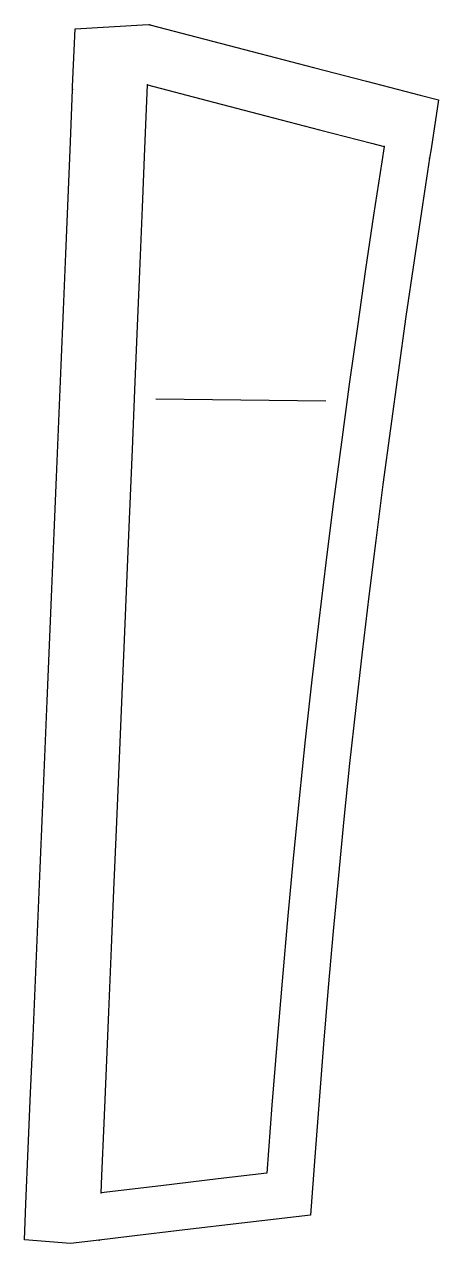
# Model space of a CAD drawing. Extents: x -2397 to -2285, y -1335 to -1003.
import ezdxf

# ---------------------------------------------------------------- set-up
doc = ezdxf.new("R2010")
doc.units = 0
for name, color, linetype in [('1', 1, 'Continuous'), ('14', 3, 'Continuous'), ('4', 2, 'Continuous'), ('7', 7, 'Continuous')]:
    doc.layers.add(name, color=color, linetype=linetype)

msp = doc.modelspace()

# ---------------------------------------------------------------- linework, layer by layer
at = {"layer": '1'}
msp.add_lwpolyline([(-2384.898376, -1334.686737), (-2397.400665, -1333.649597), (-2396.982259, -1323.829235), (-2396.345006, -1308.866782), (-2395.698155, -1293.667257), (-2395.043136, -1278.252475), (-2394.398615, -1263.052838), (-2393.753427, -1247.808781), (-2393.111142, -1232.609054), (-2392.474648, -1217.520398), (-2391.834722, -1202.32056), (-2391.197305, -1187.145854), (-2390.560436, -1171.945897), (-2389.92191, -1156.667983), (-2389.288167, -1141.467875), (-2388.655266, -1126.254136), (-2388.024194, -1111.053924), (-2387.394225, -1095.853681), (-2386.769949, -1080.766941), (-2386.142132, -1065.566624), (-2385.517973, -1050.42374), (-2384.888514, -1035.127266), (-2384.304657, -1020.925446), (-2384.268174, -1020.036361), (-2383.626709, -1004.420547), (-2363.69873, -1003.185806), (-2363.243866, -1003.303986), (-2348.349148, -1007.173953), (-2333.309796, -1011.081495), (-2318.727309, -1014.870332), (-2304.292933, -1018.620688), (-2289.734178, -1022.403363), (-2284.714508, -1023.707581), (-2286.773134, -1037.022225), (-2287.173462, -1039.602051), (-2289.132735, -1052.228573), (-2291.402861, -1067.41539), (-2293.601625, -1082.612816), (-2295.752472, -1097.867176), (-2297.843047, -1113.079666), (-2299.872791, -1128.295848), (-2301.838736, -1143.525022), (-2303.724131, -1158.649566), (-2305.551819, -1173.895932), (-2307.270586, -1188.897581), (-2308.932091, -1204.162979), (-2310.486191, -1219.27472), (-2311.969589, -1234.558376), (-2313.372802, -1249.763954), (-2314.721057, -1265.060184), (-2316.007722, -1280.456773), (-2317.215474, -1295.764681), (-2318.378091, -1311.076153), (-2319.565735, -1326.911926), (-2323.425731, -1327.371287), (-2338.28469, -1329.139577), (-2353.784262, -1330.984088), (-2368.916071, -1332.784815), (-2377.067261, -1333.754883)], close=True, dxfattribs=at)
at = {"layer": '14'}
msp.add_lwpolyline([(-2376.519012, -1320.900421), (-2376.322034, -1316.282072), (-2375.709326, -1301.893157), (-2375.076032, -1286.99431), (-2374.423778, -1271.624272), (-2373.689224, -1254.284674), (-2373.027019, -1238.624467), (-2372.330235, -1222.115264), (-2371.609132, -1204.992898), (-2370.873971, -1187.493154), (-2370.161328, -1170.481195), (-2369.427453, -1152.910846), (-2368.706749, -1135.610097), (-2368.007138, -1118.776617), (-2367.336547, -1102.608124), (-2366.702899, -1087.302278), (-2366.002445, -1070.352315), (-2365.285177, -1052.962896), (-2364.623845, -1036.899273), (-2363.915863, -1019.662704), (-2363.917542, -1019.662247), (-2363.915863, -1019.662704), (-2347.669585, -1023.883827), (-2331.723254, -1028.027038), (-2317.123425, -1031.820398), (-2302.99077, -1035.492375), (-2299.528961, -1036.39183), (-2299.528961, -1036.39183), (-2300.178604, -1040.53489), (-2302.401038, -1055.097413), (-2304.570905, -1069.748536), (-2306.811165, -1085.297917), (-2308.921591, -1100.356663), (-2311.154494, -1116.764932), (-2313.459573, -1134.287738), (-2315.399312, -1149.571878), (-2317.325134, -1165.330815), (-2319.207925, -1181.428536), (-2321.018577, -1197.729044), (-2322.685421, -1213.663273), (-2324.279388, -1229.851888), (-2325.74302, -1245.551153), (-2327.311737, -1263.295502), (-2328.657669, -1279.325276), (-2330.072595, -1297.079097), (-2331.448517, -1315.536499), (-2344.729359, -1317.116976), (-2360.251818, -1318.964215), (-2376.519012, -1320.899963)], close=True, dxfattribs=at)
at = {"layer": '4'}
for p in [(-2363.243866, -1003.303986), (-2384.304657, -1020.925446), (-2363.915863, -1019.662704), (-2363.915863, -1019.662704), (-2299.528961, -1036.39183), (-2287.173462, -1039.602051), (-2376.519012, -1320.899963), (-2377.067261, -1333.754883)]:
    msp.add_point(p, dxfattribs=at)
at = {"layer": '7'}
msp.add_line((-2361.653748, -1105.007248), (-2315.41748, -1105.553055), dxfattribs=at)

doc.saveas('drawing.dxf')
